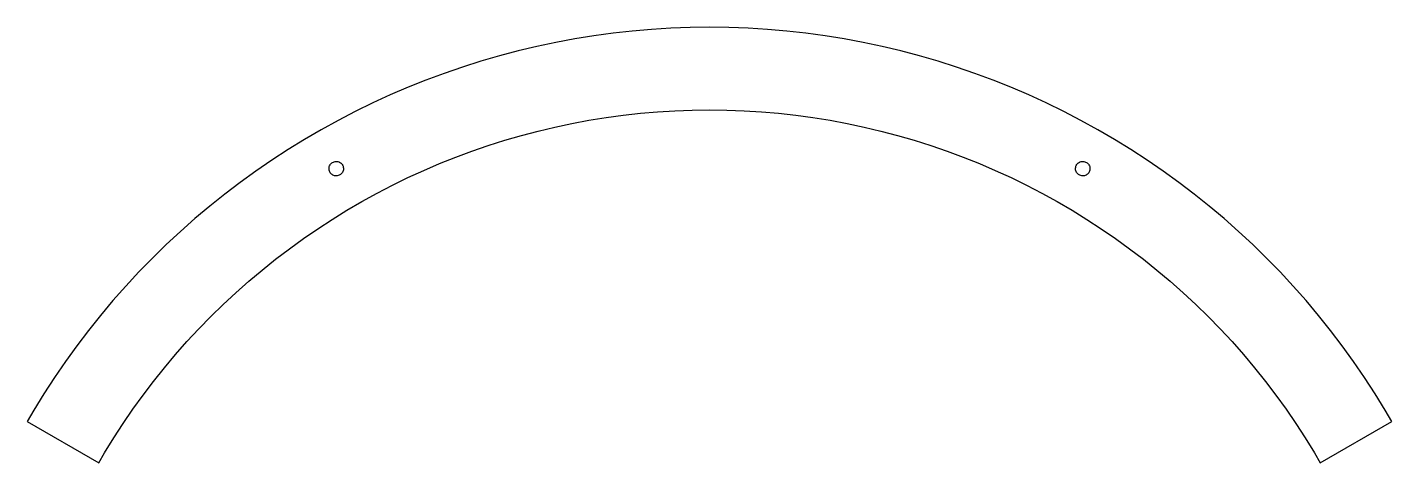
# Model space of a CAD drawing. Header units: metres. Extents: x -66 to 66, y 34 to 76.
import ezdxf

# ---------------------------------------------------------------- set-up
doc = ezdxf.new("R2010")
doc.units = ezdxf.units.M

msp = doc.modelspace()

# ---------------------------------------------------------------- linework, layer by layer
for p, q in [((-11.1969, 75.4836), (-13.046, 75.1861)), ((-9.34109, 75.7356), (-11.1969, 75.4836)), ((-7.47963, 75.9421), (-9.34109, 75.7356)), ((-5.61366, 76.1028), (-7.47963, 75.9421)), ((-3.74432, 76.2176), (-5.61366, 76.1028)), ((-1.87273, 76.2865), (-3.74432, 76.2176)), ((0, 76.3095), (-1.87273, 76.2865)), ((1.87273, 76.2865), (0, 76.3095)), ((3.74432, 76.2176), (1.87273, 76.2865)), ((5.61366, 76.1028), (3.74432, 76.2176)), ((7.47963, 75.9421), (5.61366, 76.1028)), ((9.34109, 75.7356), (7.47963, 75.9421)), ((11.1969, 75.4836), (9.34109, 75.7356)), ((13.046, 75.1861), (11.1969, 75.4836)), ((-18.5417, 74.0226), (-20.3527, 73.5453)), ((-16.7195, 74.4554), (-18.5417, 74.0226)), ((-14.8872, 74.8432), (-16.7195, 74.4554)), ((-13.046, 75.1861), (-14.8872, 74.8432)), ((14.8872, 74.8432), (13.046, 75.1861)), ((16.7195, 74.4554), (14.8872, 74.8432)), ((18.5417, 74.0226), (16.7195, 74.4554)), ((20.3527, 73.5453), (18.5417, 74.0226)), ((-22.1515, 73.0237), (-23.9369, 72.458)), ((-20.3527, 73.5453), (-22.1515, 73.0237)), ((22.1515, 73.0237), (20.3527, 73.5453)), ((23.9369, 72.458), (22.1515, 73.0237)), ((-25.7079, 71.8488), (-27.4634, 71.1962)), ((-23.9369, 72.458), (-25.7079, 71.8488)), ((25.7079, 71.8488), (23.9369, 72.458)), ((27.4634, 71.1962), (25.7079, 71.8488)), ((-29.2024, 70.5008), (-30.9238, 69.7629)), ((-27.4634, 71.1962), (-29.2024, 70.5008)), ((29.2024, 70.5008), (27.4634, 71.1962)), ((30.9238, 69.7629), (29.2024, 70.5008)), ((-32.6265, 68.983), (-34.3096, 68.1615)), ((-30.9238, 69.7629), (-32.6265, 68.983)), ((32.6265, 68.983), (30.9238, 69.7629)), ((34.3096, 68.1615), (32.6265, 68.983)), ((-34.3096, 68.1615), (-35.972, 67.299)), ((-11.6783, 67.3038), (-10.0231, 67.5702)), ((-10.0231, 67.5702), (-8.3618, 67.7958)), ((-8.3618, 67.7958), (-6.6955, 67.9806)), ((-6.6955, 67.9806), (-5.02515, 68.1244)), ((-5.02515, 68.1244), (-3.35178, 68.2272)), ((-3.35178, 68.2272), (-1.67639, 68.2889)), ((-1.67639, 68.2889), (0, 68.3095)), ((0, 68.3095), (1.67639, 68.2889)), ((1.67639, 68.2889), (3.35178, 68.2272)), ((3.35178, 68.2272), (5.02515, 68.1244)), ((5.02515, 68.1244), (6.6955, 67.9806)), ((6.6955, 67.9806), (8.3618, 67.7958)), ((8.3618, 67.7958), (10.0231, 67.5702)), ((10.0231, 67.5702), (11.6783, 67.3038)), ((35.972, 67.299), (34.3096, 68.1615)), ((-37.6128, 66.3959), (-39.2309, 65.4529)), ((-35.972, 67.299), (-37.6128, 66.3959)), ((-18.219, 65.8351), (-16.5979, 66.2624)), ((-16.5979, 66.2624), (-14.9667, 66.6497)), ((-14.9667, 66.6497), (-13.3265, 66.997)), ((-13.3265, 66.997), (-11.6783, 67.3038)), ((11.6783, 67.3038), (13.3265, 66.997)), ((13.3265, 66.997), (14.9667, 66.6497)), ((14.9667, 66.6497), (16.5979, 66.2624)), ((16.5979, 66.2624), (18.219, 65.8351)), ((37.6128, 66.3959), (35.972, 67.299)), ((39.2309, 65.4529), (37.6128, 66.3959)), ((-39.2309, 65.4529), (-40.8254, 64.4704)), ((-23.0128, 64.3164), (-21.4274, 64.8618)), ((-21.4274, 64.8618), (-19.8292, 65.3681)), ((-19.8292, 65.3681), (-18.219, 65.8351)), ((18.219, 65.8351), (19.8292, 65.3681)), ((19.8292, 65.3681), (21.4274, 64.8618)), ((21.4274, 64.8618), (23.0128, 64.3164)), ((40.8254, 64.4704), (39.2309, 65.4529)), ((-42.3953, 63.449), (-43.9396, 62.3895)), ((-40.8254, 64.4704), (-42.3953, 63.449)), ((-26.1409, 63.1098), (-24.5842, 63.7323)), ((-24.5842, 63.7323), (-23.0128, 64.3164)), ((23.0128, 64.3164), (24.5842, 63.7323)), ((24.5842, 63.7323), (26.1409, 63.1098)), ((42.3953, 63.449), (40.8254, 64.4704)), ((43.9396, 62.3895), (42.3953, 63.449)), ((-43.9396, 62.3895), (-45.4575, 61.2924)), ((-36.8541, 62.6512), (-36.845, 62.7386)), ((-36.8523, 62.5633), (-36.8541, 62.6512)), ((-36.8395, 62.4763), (-36.8523, 62.5633)), ((-36.845, 62.7386), (-36.8249, 62.8242)), ((-36.8158, 62.3917), (-36.8395, 62.4763)), ((-36.8249, 62.8242), (-36.7942, 62.9066)), ((-36.7818, 62.3106), (-36.8158, 62.3917)), ((-36.7942, 62.9066), (-36.7535, 62.9845)), ((-36.7378, 62.2345), (-36.7818, 62.3106)), ((-36.7535, 62.9845), (-36.7033, 63.0567)), ((-36.6846, 62.1645), (-36.7378, 62.2345)), ((-36.7033, 63.0567), (-36.6445, 63.122)), ((-36.6231, 62.1017), (-36.6846, 62.1645)), ((-36.6445, 63.122), (-36.578, 63.1794)), ((-36.578, 63.1794), (-36.5048, 63.2281)), ((-36.5048, 63.2281), (-36.426, 63.2672)), ((-36.426, 63.2672), (-36.343, 63.2961)), ((-36.343, 63.2961), (-36.257, 63.3144)), ((-36.257, 63.3144), (-36.1694, 63.3217)), ((-36.1694, 63.3217), (-36.0816, 63.318)), ((-36.0816, 63.318), (-35.9949, 63.3034)), ((-35.9949, 63.3034), (-35.9108, 63.278)), ((-35.9108, 63.278), (-35.8304, 63.2422)), ((-35.8304, 63.2422), (-35.7552, 63.1967)), ((-35.7552, 63.1967), (-35.6864, 63.1421)), ((-35.665, 62.1217), (-35.7315, 62.0643)), ((-35.6864, 63.1421), (-35.6249, 63.0793)), ((-35.6062, 62.1871), (-35.665, 62.1217)), ((-35.6249, 63.0793), (-35.5717, 63.0092)), ((-35.556, 62.2593), (-35.6062, 62.1871)), ((-35.5717, 63.0092), (-35.5278, 62.9331)), ((-35.5153, 62.3372), (-35.556, 62.2593)), ((-35.5278, 62.9331), (-35.4937, 62.8521)), ((-35.4846, 62.4196), (-35.5153, 62.3372)), ((-35.4937, 62.8521), (-35.47, 62.7674)), ((-35.4646, 62.5051), (-35.4846, 62.4196)), ((-35.47, 62.7674), (-35.4572, 62.6805)), ((-35.4554, 62.5926), (-35.4646, 62.5051)), ((-35.4572, 62.6805), (-35.4554, 62.5926)), ((-29.2061, 61.7511), (-27.6818, 62.4492)), ((-27.6818, 62.4492), (-26.1409, 63.1098)), ((26.1409, 63.1098), (27.6818, 62.4492)), ((27.6818, 62.4492), (29.2061, 61.7511)), ((35.4554, 62.5926), (35.4572, 62.6805)), ((35.4646, 62.5051), (35.4554, 62.5926)), ((35.4572, 62.6805), (35.47, 62.7674)), ((35.4846, 62.4196), (35.4646, 62.5051)), ((35.47, 62.7674), (35.4937, 62.8521)), ((35.5153, 62.3372), (35.4846, 62.4196)), ((35.4937, 62.8521), (35.5278, 62.9331)), ((35.556, 62.2593), (35.5153, 62.3372)), ((35.5278, 62.9331), (35.5717, 63.0092)), ((35.6062, 62.1871), (35.556, 62.2593)), ((35.5717, 63.0092), (35.6249, 63.0793)), ((35.665, 62.1217), (35.6062, 62.1871)), ((35.6249, 63.0793), (35.6864, 63.1421)), ((35.7315, 62.0643), (35.665, 62.1217)), ((35.6864, 63.1421), (35.7552, 63.1967)), ((35.7552, 63.1967), (35.8304, 63.2422)), ((35.8304, 63.2422), (35.9108, 63.278)), ((35.9108, 63.278), (35.9949, 63.3034)), ((35.9949, 63.3034), (36.0816, 63.318)), ((36.0816, 63.318), (36.1694, 63.3217)), ((36.1694, 63.3217), (36.257, 63.3144)), ((36.257, 63.3144), (36.343, 63.2961)), ((36.343, 63.2961), (36.426, 63.2672)), ((36.426, 63.2672), (36.5048, 63.2281)), ((36.5048, 63.2281), (36.578, 63.1794)), ((36.578, 63.1794), (36.6445, 63.122)), ((36.6846, 62.1645), (36.6231, 62.1017)), ((36.6445, 63.122), (36.7033, 63.0567)), ((36.7378, 62.2345), (36.6846, 62.1645)), ((36.7033, 63.0567), (36.7535, 62.9845)), ((36.7818, 62.3106), (36.7378, 62.2345)), ((36.7535, 62.9845), (36.7942, 62.9066)), ((36.8158, 62.3917), (36.7818, 62.3106)), ((36.7942, 62.9066), (36.8249, 62.8242)), ((36.8395, 62.4763), (36.8158, 62.3917)), ((36.8249, 62.8242), (36.845, 62.7386)), ((36.8523, 62.5633), (36.8395, 62.4763)), ((36.845, 62.7386), (36.8541, 62.6512)), ((36.8541, 62.6512), (36.8523, 62.5633)), ((45.4575, 61.2924), (43.9396, 62.3895)), ((-45.4575, 61.2924), (-46.948, 60.1583)), ((-36.5543, 62.0471), (-36.6231, 62.1017)), ((-36.4791, 62.0015), (-36.5543, 62.0471)), ((-36.3988, 61.9658), (-36.4791, 62.0015)), ((-36.3146, 61.9404), (-36.3988, 61.9658)), ((-36.2279, 61.9257), (-36.3146, 61.9404)), ((-36.1401, 61.922), (-36.2279, 61.9257)), ((-36.0525, 61.9294), (-36.1401, 61.922)), ((-35.9665, 61.9477), (-36.0525, 61.9294)), ((-35.8835, 61.9766), (-35.9665, 61.9477)), ((-35.8047, 62.0157), (-35.8835, 61.9766)), ((-35.7315, 62.0643), (-35.8047, 62.0157)), ((-32.2009, 60.2436), (-30.7127, 61.0157)), ((-30.7127, 61.0157), (-29.2061, 61.7511)), ((29.2061, 61.7511), (30.7127, 61.0157)), ((30.7127, 61.0157), (32.2009, 60.2436)), ((35.8047, 62.0157), (35.7315, 62.0643)), ((35.8835, 61.9766), (35.8047, 62.0157)), ((35.9665, 61.9477), (35.8835, 61.9766)), ((36.0525, 61.9294), (35.9665, 61.9477)), ((36.1401, 61.922), (36.0525, 61.9294)), ((36.2279, 61.9257), (36.1401, 61.922)), ((36.3146, 61.9404), (36.2279, 61.9257)), ((36.3988, 61.9658), (36.3146, 61.9404)), ((36.4791, 62.0015), (36.3988, 61.9658)), ((36.5543, 62.0471), (36.4791, 62.0015)), ((36.6231, 62.1017), (36.5543, 62.0471)), ((46.948, 60.1583), (45.4575, 61.2924)), ((-46.948, 60.1583), (-48.4102, 58.9881)), ((-33.6696, 59.4352), (-32.2009, 60.2436)), ((32.2009, 60.2436), (33.6696, 59.4352)), ((48.4102, 58.9881), (46.948, 60.1583)), ((-48.4102, 58.9881), (-49.8433, 57.7822)), ((-36.5454, 57.7115), (-35.1181, 58.591)), ((-35.1181, 58.591), (-33.6696, 59.4352)), ((33.6696, 59.4352), (35.1181, 58.591)), ((35.1181, 58.591), (36.5454, 57.7115)), ((49.8433, 57.7822), (48.4102, 58.9881)), ((-49.8433, 57.7822), (-51.2463, 56.5416)), ((-37.9507, 56.7973), (-36.5454, 57.7115)), ((36.5454, 57.7115), (37.9507, 56.7973)), ((51.2463, 56.5416), (49.8433, 57.7822)), ((-51.2463, 56.5416), (-52.6185, 55.2669)), ((-40.6919, 54.8667), (-39.3332, 55.8488)), ((-39.3332, 55.8488), (-37.9507, 56.7973)), ((37.9507, 56.7973), (39.3332, 55.8488)), ((39.3332, 55.8488), (40.6919, 54.8667)), ((52.6185, 55.2669), (51.2463, 56.5416)), ((-52.6185, 55.2669), (-53.959, 53.959)), ((-42.0262, 53.8516), (-40.6919, 54.8667)), ((40.6919, 54.8667), (42.0262, 53.8516)), ((53.959, 53.959), (52.6185, 55.2669)), ((-53.959, 53.959), (-55.2669, 52.6185)), ((-43.3351, 52.804), (-42.0262, 53.8516)), ((42.0262, 53.8516), (43.3351, 52.804)), ((55.2669, 52.6185), (53.959, 53.959)), ((-55.2669, 52.6185), (-56.5416, 51.2463)), ((-45.8739, 50.614), (-44.6179, 51.7246)), ((-44.6179, 51.7246), (-43.3351, 52.804)), ((43.3351, 52.804), (44.6179, 51.7246)), ((44.6179, 51.7246), (45.8739, 50.614)), ((56.5416, 51.2463), (55.2669, 52.6185)), ((-56.5416, 51.2463), (-57.7822, 49.8433)), ((-47.1022, 49.473), (-45.8739, 50.614)), ((45.8739, 50.614), (47.1022, 49.473)), ((57.7822, 49.8433), (56.5416, 51.2463)), ((-57.7822, 49.8433), (-58.9881, 48.4102)), ((-48.3021, 48.3021), (-47.1022, 49.473)), ((47.1022, 49.473), (48.3021, 48.3021)), ((58.9881, 48.4102), (57.7822, 49.8433)), ((-58.9881, 48.4102), (-60.1583, 46.948)), ((-49.473, 47.1022), (-48.3021, 48.3021)), ((48.3021, 48.3021), (49.473, 47.1022)), ((60.1583, 46.948), (58.9881, 48.4102)), ((-60.1583, 46.948), (-61.2924, 45.4575)), ((-50.614, 45.8739), (-49.473, 47.1022)), ((49.473, 47.1022), (50.614, 45.8739)), ((61.2924, 45.4575), (60.1583, 46.948)), ((-61.2924, 45.4575), (-62.3895, 43.9396)), ((-51.7246, 44.6179), (-50.614, 45.8739)), ((50.614, 45.8739), (51.7246, 44.6179)), ((62.3895, 43.9396), (61.2924, 45.4575)), ((-62.3895, 43.9396), (-63.449, 42.3953)), ((-52.804, 43.3351), (-51.7246, 44.6179)), ((51.7246, 44.6179), (52.804, 43.3351)), ((63.449, 42.3953), (62.3895, 43.9396)), ((-63.449, 42.3953), (-64.4704, 40.8254)), ((-53.8516, 42.0262), (-52.804, 43.3351)), ((52.804, 43.3351), (53.8516, 42.0262)), ((64.4704, 40.8254), (63.449, 42.3953)), ((-54.8667, 40.6919), (-53.8516, 42.0262)), ((53.8516, 42.0262), (54.8667, 40.6919)), ((-64.4704, 40.8254), (-65.4529, 39.2309)), ((-55.8488, 39.3332), (-54.8667, 40.6919)), ((54.8667, 40.6919), (55.8488, 39.3332)), ((65.4529, 39.2309), (64.4704, 40.8254)), ((-65.4529, 39.2309), (-66.0816, 38.1522)), ((-56.7973, 37.9507), (-55.8488, 39.3332)), ((55.8488, 39.3332), (56.7973, 37.9507)), ((66.0816, 38.1522), (65.4529, 39.2309)), ((-66.0816, 38.1522), (-59.1538, 34.1525)), ((-57.7115, 36.5454), (-56.7973, 37.9507)), ((56.7973, 37.9507), (57.7115, 36.5454)), ((59.1538, 34.1525), (66.0816, 38.1522)), ((-58.591, 35.1181), (-57.7115, 36.5454)), ((57.7115, 36.5454), (58.591, 35.1181)), ((-59.1538, 34.1525), (-58.591, 35.1181)), ((58.591, 35.1181), (59.1538, 34.1525))]:
    msp.add_line(p, q)

doc.saveas('drawing.dxf')
